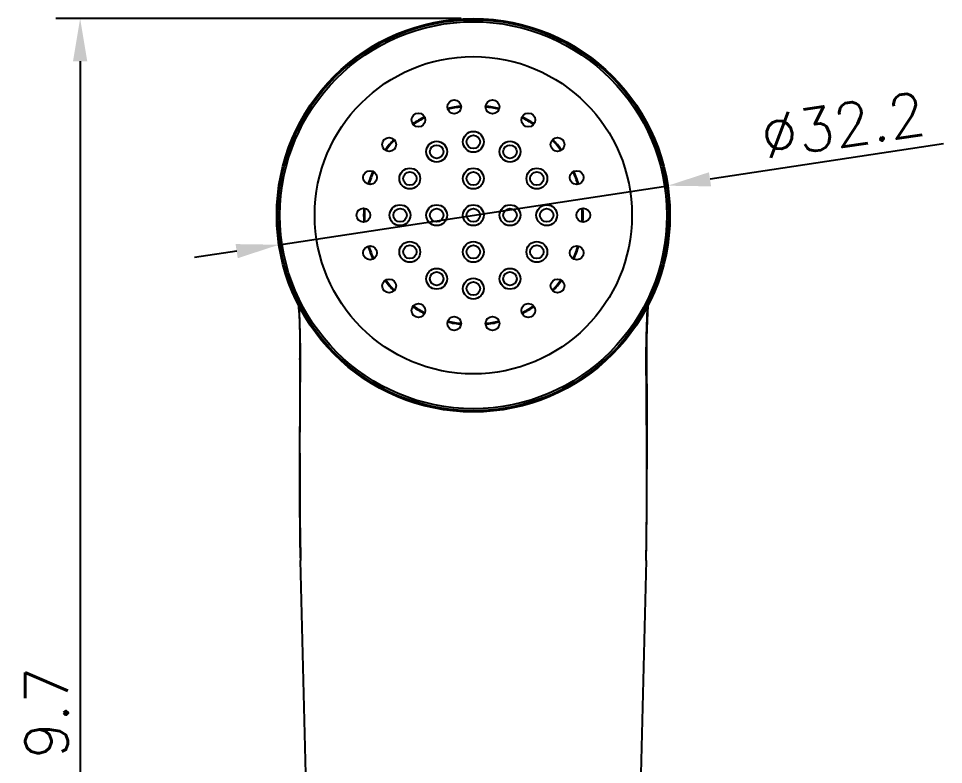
# Model space of a CAD drawing. Extents: x -7342 to 109, y -2713 to 214.
# Drawn here: x -7031.5 to -6955.8, y -2564.4 to -2503.3 of the extents above; entities that cross this region are included whole.
import ezdxf

# ---------------------------------------------------------------- set-up
doc = ezdxf.new("R2010")
doc.units = 0
doc.header["$LTSCALE"] = 7
doc.layers.get('0').update_dxf_attribs({"color": 2, "linetype": 'CONTINUOUS'})
doc.layers.get('Defpoints').update_dxf_attribs({"linetype": 'CONTINUOUS'})
doc.layers.add('DWG', color=7, linetype='CONTINUOUS')
doc.styles.add('DD', font='romans', dxfattribs={"bigfont": 'GHS.shx'})
doc.dimstyles.new('CWC', dxfattribs={"dimscale": 0, "dimtxt": 3.5, "dimasz": 3.5, "dimexe": 2, "dimexo": 1, "dimgap": 1, "dimtad": 1, "dimdec": 4, "dimdsep": 46, "dimtxsty": 'DD', "dimcen": 3, "dimclrd": 2, "dimclre": 2, "dimclrt": 2, "dimadec": 3, "dimazin": 2, "dimtfac": 1, "dimtdec": 4, "dimtmove": 0, "dimatfit": 3, "dimfxl": 0, "dimtvp": 1, "dimtolj": 1, "dimtzin": 0, "dimlwd": -1, "dimlwe": -1, "dimarcsym": 0})

# ---------------------------------------------------------------- blocks, each defined once
blk = doc.blocks.new('*D50')
at = {"layer": 'Defpoints', "color": 0}
for p in [(-6978.331, -2517.026), (-7010.167, -2521.856)]:
    blk.add_point(p, dxfattribs=at)
at = {"layer": 'DWG', "color": 2}
for p, q in [((-6955.756, -2513.601), (-6974.871, -2516.501)), ((-7010.167, -2521.856), (-6978.331, -2517.026)), ((-7013.627, -2522.381), (-7017.088, -2522.906))]:
    blk.add_line(p, q, dxfattribs=at)
for points in [[(-6974.958, -2515.925), (-6974.783, -2517.078), (-6978.331, -2517.026)], [(-7013.715, -2521.804), (-7013.54, -2522.958), (-7010.167, -2521.856)]]:
    blk.add_solid(points, dxfattribs=at)
at = {"layer": 'DWG', "color": 2, "insert": (-6963.996, -2512.07), "char_height": 3.5, "attachment_point": 5, "rotation": 8.62638, "style": 'DD'}
blk.add_mtext('\\A1;∅32.2', dxfattribs=at)
blk = doc.blocks.new('*D51')
at = {"layer": 'Defpoints', "color": 0}
for p in [(-6994.249, -2503.341), (-7026.443, -2623.012), (-6994.249, -2623.012)]:
    blk.add_point(p, dxfattribs=at)
at = {"layer": 'DWG', "color": 2}
for p, q in [((-6995.249, -2503.341), (-7028.443, -2503.341)), ((-7026.443, -2506.841), (-7026.443, -2619.512)), ((-6995.249, -2623.012), (-7028.443, -2623.012))]:
    blk.add_line(p, q, dxfattribs=at)
for points in [[(-7027.026, -2506.841), (-7025.86, -2506.841), (-7026.443, -2503.341)], [(-7027.026, -2619.512), (-7025.86, -2619.512), (-7026.443, -2623.012)]]:
    blk.add_solid(points, dxfattribs=at)
at = {"layer": 'DWG', "color": 2, "insert": (-7029.193, -2563.176), "char_height": 3.5, "attachment_point": 5, "rotation": 90, "style": 'DD'}
blk.add_mtext('\\A1;119.7', dxfattribs=at)

msp = doc.modelspace()

# ---------------------------------------------------------------- linework, layer by layer
at = {"color": 7, "linetype": 'Continuous'}
for p, q in [((-6980.10238, -2547.68621), (-6980.10038, -2547.60468)), ((-7006.82574, -2610.41052), (-7008.39563, -2547.68621)), ((-6980.10238, -2547.68621), (-6981.67227, -2610.41052))]:
    msp.add_line(p, q, dxfattribs=at)
for points in [[(-7008.56332, -2526.77906), (-7008.55076, -2526.92199), (-7008.49162, -2528.07849), (-7008.45682, -2529.54644), (-7008.45155, -2531.15829)], [(-6980.04646, -2531.15829), (-6980.04069, -2529.5078), (-6980.00422, -2528.02024), (-6979.94335, -2526.86586), (-6979.93565, -2526.78061)], [(-7008.45155, -2531.15834), (-7008.46707, -2535.44613), (-7008.4699, -2537.99533), (-7008.4684, -2539.77786), (-7008.4649, -2541.1473), (-7008.46027, -2542.25787), (-7008.45491, -2543.19064), (-7008.44901, -2543.9936), (-7008.44268, -2544.69745), (-7008.43595, -2545.32301), (-7008.42883, -2545.88502), (-7008.42132, -2546.39416), (-7008.41337, -2546.85849), (-7008.40492, -2547.28427), (-7008.3956, -2547.68741)], [(-6980.10241, -2547.68752), (-6980.09626, -2547.42881), (-6980.088, -2547.03543), (-6980.08022, -2546.60876), (-6980.07286, -2546.144), (-6980.06588, -2545.63509), (-6980.05925, -2545.07391), (-6980.05297, -2544.44988), (-6980.04706, -2543.74847), (-6980.04157, -2542.94916), (-6980.03661, -2542.02176), (-6980.03237, -2540.9193), (-6980.02926, -2539.56257), (-6980.02813, -2537.8022), (-6980.03126, -2535.29914), (-6980.04646, -2531.15834)]]:
    msp.add_lwpolyline(points, dxfattribs=at)
for radius in [16.1, 12.98796]:
    msp.add_circle((-6994.24901, -2519.44106), radius, dxfattribs=at)
at = {"linetype": 'Continuous'}
for centre, radius in [((-6994.24901, -2519.44106), 16), ((-6994.24901, -2519.44106), 15.83545), ((-6995.8122, -2510.57573), 0.56669), ((-6992.68581, -2510.57573), 0.56669), ((-6998.75005, -2511.64502), 0.56669), ((-6989.74796, -2511.64502), 0.56669), ((-6994.249, -2513.43403), 0.851), ((-7001.14501, -2513.65463), 0.56669), ((-6997.2525, -2514.23882), 0.851), ((-6994.24901, -2513.44106), 0.55), ((-6991.24551, -2514.23882), 0.851), ((-6987.353, -2513.65463), 0.56669), ((-6997.24901, -2514.24491), 0.55), ((-6991.24901, -2514.24491), 0.55), ((-7002.7082, -2516.36217), 0.56669), ((-6999.45126, -2516.43755), 0.851), ((-6994.249, -2516.43755), 0.851), ((-6989.04678, -2516.43755), 0.851), ((-6985.78981, -2516.36217), 0.56669), ((-6999.44516, -2516.44106), 0.55), ((-6994.24901, -2516.44106), 0.55), ((-6989.05285, -2516.44106), 0.55), ((-7003.25109, -2519.44106), 0.56669), ((-7000.25602, -2519.44106), 0.851), ((-7000.24901, -2519.44106), 0.55), ((-6997.25249, -2519.44106), 0.851), ((-6997.24901, -2519.44106), 0.55), ((-6994.24901, -2519.44106), 0.851), ((-6994.24901, -2519.44106), 0.55), ((-6991.24552, -2519.44106), 0.851), ((-6991.24901, -2519.44106), 0.55), ((-6988.24199, -2519.44106), 0.851), ((-6988.24901, -2519.44106), 0.55), ((-6985.24691, -2519.44106), 0.56669), ((-6999.45123, -2522.44458), 0.851), ((-6999.44516, -2522.44106), 0.55), ((-6994.24901, -2522.44458), 0.851), ((-6994.24901, -2522.44106), 0.55), ((-6989.04675, -2522.44458), 0.851), ((-6989.05285, -2522.44106), 0.55), ((-7002.7082, -2522.51996), 0.56669), ((-6985.78981, -2522.51996), 0.56669), ((-6997.2525, -2524.6433), 0.851), ((-6997.24901, -2524.63722), 0.55), ((-6991.24551, -2524.64331), 0.851), ((-6991.24901, -2524.63722), 0.55), ((-7001.14501, -2525.22749), 0.56669), ((-6994.249, -2525.44809), 0.851), ((-6994.24901, -2525.44106), 0.55), ((-6987.353, -2525.2275), 0.56669), ((-6998.75005, -2527.2371), 0.56669), ((-6989.74796, -2527.2371), 0.56669), ((-6995.8122, -2528.30639), 0.56669), ((-6992.68581, -2528.30639), 0.56669)]:
    msp.add_circle(centre, radius, dxfattribs=at)
for radius, start, end in [(8.98285, 96.3967501, 103.5991276), (8.98285, 76.4008572, 83.6032433), (8.91796, 96.4685702, 103.5324859), (8.91796, 76.4674954, 83.5314122), (8.98285, 116.4282626, 123.5912311), (8.91796, 116.4582813, 123.5403938), (8.91796, 56.4582234, 63.5418571), (8.98285, 56.4087698, 63.5717885), (8.98285, 136.4049705, 143.5685484), (8.91796, 136.4673479, 143.5739395), (8.91796, 36.4260605, 43.5326335), (8.98285, 36.4314474, 43.5950433), (8.98285, 156.4250478, 163.6023386), (8.98285, 16.3965599, 23.5754753), (8.91796, 156.4243453, 163.5332162), (8.91796, 16.4667161, 23.5370826), (8.98285, 176.4286807, 183.5713097), (8.91796, 176.4571767, 183.542807), (8.91796, 356.4672569, 3.5327394), (8.98285, 356.433986, 3.5660109), (8.98285, 196.3965599, 203.5754753), (8.91796, 196.4667161, 203.5370826), (8.91796, 336.4243453, 343.5332162), (8.98285, 336.4250478, 343.6023386), (8.98285, 216.4314474, 223.5950433), (8.91796, 216.4260605, 223.5326335), (8.91796, 316.4673479, 323.5739395), (8.98285, 316.4049705, 323.5685484), (8.98285, 236.4087698, 243.5717885), (8.91796, 236.4582234, 243.5418571), (8.91796, 296.4582813, 303.5403938), (8.98285, 296.4282626, 303.5912311), (8.98285, 256.4008572, 263.6032433), (8.91796, 256.4674954, 263.5314122), (8.98285, 276.3967501, 283.5991276), (8.91796, 276.4685702, 283.5324859)]:
    msp.add_arc((-6994.24901, -2519.44106), radius, start, end, dxfattribs=at)
at = {"color": 7, "linetype": 'Continuous'}
for centre, radius, start, end in [((-6921.33943, -2545.51011), 87.08339, 181.2975812, 181.4318959), ((-7075.56984, -2545.31425), 95.49693, 358.625669, 358.7991478)]:
    msp.add_arc(centre, radius, start, end, dxfattribs=at)
for points, knots in [([(-7008.40012, -2531.29919), (-7008.40399, -2530.46864), (-7008.42412, -2528.96152), (-7008.48985, -2527.45492), (-7008.54413, -2526.7804)], [0, 0, 0, 0, 3209.76831381, 5824.94821204, 5824.94821204, 5824.94821204, 5824.94821204]), ([(-6980.09789, -2531.29919), (-6980.09402, -2530.46864), (-6980.07389, -2528.96152), (-6980.00816, -2527.45492), (-6979.95388, -2526.7804)], [0, 0, 0, 0, 3305.46030318, 5998.60588073, 5998.60588073, 5998.60588073, 5998.60588073]), ([(-7008.40013, -2531.29919), (-7008.40839, -2531.2881), (-7008.43617, -2531.24607), (-7008.45174, -2531.19497), (-7008.45155, -2531.15834)], [0, 0, 0, 0, 1599.40227141, 5838.66304299, 5838.66304299, 5838.66304299, 5838.66304299]), ([(-7008.40049, -2547.48212), (-7008.41503, -2546.8413), (-7008.43292, -2545.53899), (-7008.45087, -2542.88756), (-7008.45168, -2539.51035), (-7008.43396, -2535.41831), (-7008.41267, -2532.67542), (-7008.40012, -2531.29918)], [0, 0, 0, 0, 1491.84714912, 3031.20258898, 6171.13577054, 9351.96772122, 12555.17817465, 12555.17817465, 12555.17817465, 12555.17817465]), ([(-6980.09388, -2547.31561), (-6980.08051, -2546.67938), (-6980.0637, -2545.3881), (-6980.04693, -2542.76197), (-6980.0466, -2539.42041), (-6980.06438, -2535.37286), (-6980.08548, -2532.66018), (-6980.09789, -2531.29918)], [0, 0, 0, 0, 1540.97375553, 3127.06375742, 6359.36814931, 9632.56056151, 12928.37809693, 12928.37809693, 12928.37809693, 12928.37809693]), ([(-6980.09788, -2531.29919), (-6980.08962, -2531.2881), (-6980.06184, -2531.24607), (-6980.04627, -2531.19497), (-6980.04646, -2531.15834)], [0, 0, 0, 0, 1646.87168259, 6011.95130319, 6011.95130319, 6011.95130319, 6011.95130319])]:
    msp.add_open_spline(points, degree=3, knots=knots, dxfattribs=at)

# ---------------------------------------------------------------- dimensions: what is measured, and where the dimension line sits
at = {"layer": 'DWG'}
dim = msp.add_linear_dim(base=(-7026.44299, -2623.01168), p1=(-6994.24901, -2503.34106), p2=(-6994.24901, -2623.01168), angle=90, text='119.7', dimstyle='CWC', override={"dimscale": 1}, dxfattribs=at)
dim.commit()
dim.dimension.update_dxf_attribs({"geometry": '*D51', "text_midpoint": (-7029.19299, -2563.17637)})
dim = msp.add_diameter_dim_2p(p1=(-7010.16687, -2521.85591), p2=(-6978.33114, -2517.02621), dimstyle='CWC', override={"dimscale": 1}, dxfattribs=at)
dim.commit()
dim.dimension.update_dxf_attribs({"geometry": '*D50', "text_midpoint": (-6963.99569, -2512.06996)})

doc.saveas('drawing.dxf')
